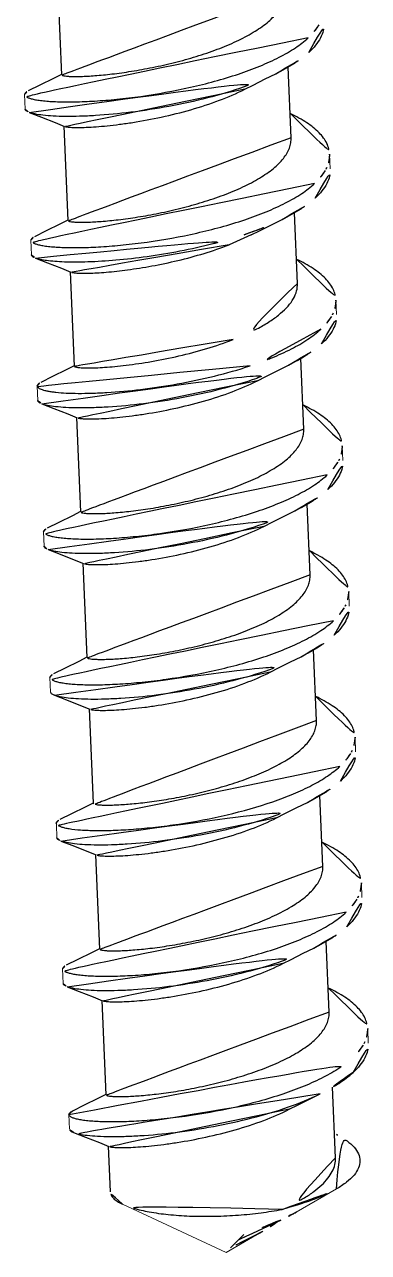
# Model space of a CAD drawing. Extents: x 16296675204 to 16296683393, y -37409618576 to -37409617244.
# Drawn here: x 16296675516.56 to 16296675521.11, y -37409617669.56 to -37409617653.29 of the extents above; entities that cross this region are included whole.
import ezdxf

# ---------------------------------------------------------------- set-up
doc = ezdxf.new("R2010")
doc.units = 0
doc.header["$LTSCALE"] = 10
doc.header["$MEASUREMENT"] = 0
doc.linetypes.add('ACAD_ISO02W100', pattern=[15, 12, -3])
doc.layers.get('0').update_dxf_attribs({"linetype": 'CONTINUOUS'})
doc.layers.add('虚线', color=8, linetype='ACAD_ISO02W100', lineweight=20)

msp = doc.modelspace()

# ---------------------------------------------------------------- linework, layer by layer
at = {"color": 7, "linetype": 'Continuous'}
for p, q in [((16296675516.991489, -37409617652.70343), (16296675517.04582, -37409617653.953911)), ((16296675520.08494, -37409617654.78904), (16296675520.04425, -37409617653.852463)), ((16296675516.963091, -37409617654.588951), (16296675517.08489, -37409617654.637947)), ((16296675517.07538, -37409617654.634117), (16296675517.129709, -37409617655.884613)), ((16296675520.168831, -37409617656.719727), (16296675520.12808, -37409617655.781937)), ((16296675519.55582, -37409617656.076881), (16296675519.264469, -37409617656.20668)), ((16296675517.04327, -37409617656.518173), (16296675517.168779, -37409617656.568642)), ((16296675517.15926, -37409617656.564819), (16296675517.213591, -37409617657.8153)), ((16296675520.25271, -37409617658.650429), (16296675520.212009, -37409617657.71376)), ((16296675517.127159, -37409617658.44886), (16296675517.252661, -37409617658.499336)), ((16296675517.243151, -37409617658.495506), (16296675517.29748, -37409617659.745987)), ((16296675520.33659, -37409617660.581123), (16296675520.29591, -37409617659.644653)), ((16296675517.21104, -37409617660.379547), (16296675517.33655, -37409617660.430031)), ((16296675517.32703, -37409617660.426201), (16296675517.381359, -37409617661.676689)), ((16296675520.420481, -37409617662.51181), (16296675520.379761, -37409617661.574532)), ((16296675516.900709, -37409617662.13279), (16296675516.90914, -37409617662.150551)), ((16296675516.90914, -37409617662.150551), (16296675516.95294, -37409617662.176247)), ((16296675517.29493, -37409617662.310249), (16296675517.420429, -37409617662.360733)), ((16296675517.410919, -37409617662.356903), (16296675517.46525, -37409617663.607384)), ((16296675520.50436, -37409617664.442497), (16296675520.463671, -37409617663.505836)), ((16296675517.471279, -37409617663.613983), (16296675517.46525, -37409617663.607384)), ((16296675516.984631, -37409617663.888184), (16296675516.9762, -37409617663.870407)), ((16296675517.378811, -37409617664.240936), (16296675517.504311, -37409617664.29142)), ((16296675517.494801, -37409617664.28759), (16296675517.549129, -37409617665.538071)), ((16296675520.588249, -37409617666.373199), (16296675520.54756, -37409617665.436737)), ((16296675517.4627, -37409617666.171631), (16296675517.5882, -37409617666.222107)), ((16296675517.57869, -37409617666.218277), (16296675517.63302, -37409617667.468773)), ((16296675520.672131, -37409617668.303886), (16296675520.631451, -37409617667.367661)), ((16296675517.546579, -37409617668.102333), (16296675517.672079, -37409617668.152802)), ((16296675517.662571, -37409617668.148979), (16296675517.688801, -37409617668.752747)), ((16296675519.774679, -37409617669.208977), (16296675519.947491, -37409617669.128593)), ((16296675519.28302, -37409617669.49868), (16296675519.45751, -37409617669.320587)), ((16296675519.46456, -37409617669.355591), (16296675519.38312, -37409617669.395233)), ((16296675519.46456, -37409617669.355591), (16296675519.49045, -37409617669.343086)), ((16296675519.49045, -37409617669.343086), (16296675519.579491, -37409617669.300613)), ((16296675519.579491, -37409617669.300613), (16296675519.774679, -37409617669.208977)), ((16296675519.71241, -37409617669.276672), (16296675519.70517, -37409617669.28083))]:
    msp.add_line(p, q, dxfattribs=at)
for points in [[(16296675517.04398, -37409617653.950279), (16296675516.93774, -37409617654.004158), (16296675516.76022, -37409617654.092773), (16296675516.60504, -37409617654.169144)], [(16296675519.471939, -37409617654.146187), (16296675519.58123, -37409617654.09079), (16296675519.742729, -37409617654.010231), (16296675519.88131, -37409617653.942047)], [(16296675516.617371, -37409617654.453468), (16296675516.78076, -37409617654.516937), (16296675516.963091, -37409617654.588951)], [(16296675517.127871, -37409617655.880966), (16296675517.02162, -37409617655.934853), (16296675516.844101, -37409617656.02346), (16296675516.688931, -37409617656.099831)], [(16296675519.55582, -37409617656.076881), (16296675519.665119, -37409617656.021477), (16296675519.826611, -37409617655.940933), (16296675519.9652, -37409617655.872742)], [(16296675516.701281, -37409617656.384171), (16296675516.85881, -37409617656.445351), (16296675517.04327, -37409617656.518173)], [(16296675517.21175, -37409617657.811668), (16296675517.105511, -37409617657.865547), (16296675516.92799, -37409617657.954147), (16296675516.77281, -37409617658.030533)], [(16296675519.639709, -37409617658.007584), (16296675519.749001, -37409617657.952171), (16296675519.9105, -37409617657.87162), (16296675520.04908, -37409617657.803429)], [(16296675516.78517, -37409617658.314873), (16296675516.94269, -37409617658.376053), (16296675517.127159, -37409617658.44886)], [(16296675517.295641, -37409617659.742363), (16296675517.18939, -37409617659.796242), (16296675517.011869, -37409617659.88485), (16296675516.856701, -37409617659.961212)], [(16296675519.723591, -37409617659.938271), (16296675519.83289, -37409617659.882874), (16296675519.994381, -37409617659.802307), (16296675520.132971, -37409617659.734123)], [(16296675516.869049, -37409617660.24556), (16296675517.026581, -37409617660.30674), (16296675517.21104, -37409617660.379547)], [(16296675517.37952, -37409617661.673058), (16296675517.273279, -37409617661.726936), (16296675517.09576, -37409617661.815536), (16296675516.94058, -37409617661.891907)], [(16296675519.80748, -37409617661.868973), (16296675519.916771, -37409617661.81356), (16296675520.07826, -37409617661.733009), (16296675520.21685, -37409617661.664818)], [(16296675516.95294, -37409617662.176247), (16296675517.11046, -37409617662.237427), (16296675517.29493, -37409617662.310249)], [(16296675517.463409, -37409617663.603752), (16296675517.357161, -37409617663.657623), (16296675517.17964, -37409617663.746231), (16296675517.024469, -37409617663.822601)], [(16296675519.891359, -37409617663.79966), (16296675520.00066, -37409617663.744263), (16296675520.162149, -37409617663.663696), (16296675520.300739, -37409617663.595512)], [(16296675517.036819, -37409617664.106941), (16296675517.194349, -37409617664.168121), (16296675517.378811, -37409617664.240936)], [(16296675517.547291, -37409617665.534439), (16296675517.44105, -37409617665.588318), (16296675517.263531, -37409617665.676933), (16296675517.108351, -37409617665.753304)], [(16296675519.975241, -37409617665.730347), (16296675520.084539, -37409617665.67495), (16296675520.246031, -37409617665.594391), (16296675520.384621, -37409617665.526207)], [(16296675517.120701, -37409617666.037643), (16296675517.278231, -37409617666.098824), (16296675517.4627, -37409617666.171631)], [(16296675517.63118, -37409617667.465134), (16296675517.524929, -37409617667.519012), (16296675517.34741, -37409617667.60762), (16296675517.19224, -37409617667.68399)], [(16296675520.05913, -37409617667.661041), (16296675520.168421, -37409617667.605637), (16296675520.32992, -37409617667.525093), (16296675520.4685, -37409617667.456902)], [(16296675517.20459, -37409617667.96833), (16296675517.36212, -37409617668.02951), (16296675517.546579, -37409617668.102333)]]:
    msp.add_lwpolyline(points, dxfattribs=at)
msp.add_arc((16296675519.75186, -37409617669.910858), 2.130513, 63.614215, 64.7460272, dxfattribs=at)
for points, knots in [([(16296675520.001051, -37409617652.858353), (16296675520.00205, -37409617652.881142), (16296675519.99901, -37409617652.927963), (16296675519.972309, -37409617653.024063), (16296675519.897791, -37409617653.14447), (16296675519.760639, -37409617653.27623), (16296675519.57806, -37409617653.401001), (16296675519.356239, -37409617653.516907), (16296675519.103109, -37409617653.622169), (16296675518.82814, -37409617653.715027), (16296675518.541759, -37409617653.794197), (16296675518.25494, -37409617653.858887), (16296675517.97872, -37409617653.90889), (16296675517.723749, -37409617653.944572), (16296675517.499901, -37409617653.966843), (16296675517.336809, -37409617653.976173), (16296675517.22834, -37409617653.97773), (16296675517.16548, -37409617653.976624), (16296675517.115681, -37409617653.973488), (16296675517.082979, -37409617653.969543), (16296675517.063391, -37409617653.965027), (16296675517.05349, -37409617653.961723), (16296675517.04599, -37409617653.95742), (16296675517.04583, -37409617653.953911)], [0, 0, 0, 0, 0.020473379, 0.041728798, 0.088965914, 0.145235111, 0.211407373, 0.286735407, 0.369456346, 0.45715445, 0.547003048, 0.635953711, 0.72089852, 0.798816075, 0.866904958, 0.922705167, 0.945348959, 0.964216136, 0.979137713, 0.990017197, 0.993933035, 0.996848199, 1, 1, 1, 1]), ([(16296675520.31908, -37409617653.658081), (16296675520.3512, -37409617653.62841), (16296675520.40848, -37409617653.568619), (16296675520.474609, -37409617653.470963), (16296675520.513821, -37409617653.371384), (16296675520.52088, -37409617653.303413), (16296675520.51944, -37409617653.27092)], [0, 0, 0, 0, 0.292041526, 0.550741374, 0.78281625, 1, 1, 1, 1]), ([(16296675520.452339, -37409617653.294456), (16296675520.443741, -37409617653.309219), (16296675520.403379, -37409617653.371407), (16296675520.352551, -37409617653.426353), (16296675520.31069, -37409617653.465012)], [0, 0, 0, 0, 0.230554103, 1, 1, 1, 1]), ([(16296675520.31069, -37409617653.465012), (16296675520.258051, -37409617653.513641), (16296675520.13414, -37409617653.60733), (16296675519.91888, -37409617653.730637), (16296675519.665751, -37409617653.845528), (16296675519.276899, -37409617653.988701), (16296675518.75054, -37409617654.130638), (16296675518.21032, -37409617654.228218), (16296675517.78591, -37409617654.279778), (16296675517.494181, -37409617654.303909), (16296675517.23159, -37409617654.314987), (16296675517.034389, -37409617654.314362), (16296675516.89678, -37409617654.307701), (16296675516.81032, -37409617654.300529), (16296675516.735821, -37409617654.291107), (16296675516.674179, -37409617654.279999), (16296675516.62454, -37409617654.26667), (16296675516.58503, -37409617654.251633), (16296675516.55747, -37409617654.231689), (16296675516.556789, -37409617654.216988)], [0, 0, 0, 0, 0.054597863, 0.117772364, 0.188714815, 0.266126351, 0.433268236, 0.603274144, 0.683953964, 0.758925557, 0.826238258, 0.884142891, 0.909099898, 0.931175109, 0.95025002, 0.966227437, 0.979060216, 0.988785799, 1, 1, 1, 1]), ([(16296675519.88131, -37409617653.942047), (16296675519.965811, -37409617653.900688), (16296675520.119049, -37409617653.816803), (16296675520.260099, -37409617653.71257), (16296675520.31908, -37409617653.658081)], [0, 0, 0, 0, 0.539521217, 1, 1, 1, 1]), ([(16296675516.61738, -37409617654.453468), (16296675516.64159, -37409617654.462807), (16296675516.701929, -37409617654.477821), (16296675516.808121, -37409617654.493271), (16296675516.94359, -37409617654.503723), (16296675517.10598, -37409617654.508263), (16296675517.29269, -37409617654.506027), (16296675517.581091, -37409617654.492607), (16296675517.97649, -37409617654.454941), (16296675518.47266, -37409617654.378403), (16296675518.974369, -37409617654.268646), (16296675519.448219, -37409617654.128036), (16296675519.74526, -37409617654.008636), (16296675519.88131, -37409617653.942047)], [0, 0, 0, 0, 0.023274835, 0.055459237, 0.096230148, 0.145031457, 0.201128559, 0.263646902, 0.403927526, 0.557104088, 0.713663413, 0.864151134, 1, 1, 1, 1]), ([(16296675516.556789, -37409617654.216988), (16296675516.55661, -37409617654.212967), (16296675516.558981, -37409617654.203819), (16296675516.568991, -37409617654.191689), (16296675516.58474, -37409617654.179779), (16296675516.59767, -37409617654.172737), (16296675516.60504, -37409617654.169144)], [0, 0, 0, 0, 0.169903477, 0.38015767, 0.653504715, 1, 1, 1, 1]), ([(16296675519.47193, -37409617654.146187), (16296675519.36297, -37409617654.201859), (16296675519.12816, -37409617654.302223), (16296675518.75754, -37409617654.422379), (16296675518.3736, -37409617654.51767), (16296675518.0567, -37409617654.576874), (16296675517.81683, -37409617654.611458), (16296675517.65477, -37409617654.630386), (16296675517.508551, -37409617654.643402), (16296675517.38076, -37409617654.65097), (16296675517.273621, -37409617654.653763), (16296675517.18907, -37409617654.652351), (16296675517.133369, -37409617654.648361), (16296675517.10136, -37409617654.64299), (16296675517.089581, -37409617654.639847), (16296675517.0849, -37409617654.637947)], [0, 0, 0, 0, 0.149149321, 0.310484672, 0.474509807, 0.630988682, 0.703233264, 0.769884543, 0.829849333, 0.882139273, 0.925907836, 0.960437192, 0.985216736, 0.99385246, 1, 1, 1, 1]), ([(16296675516.56518, -37409617654.410027), (16296675516.565359, -37409617654.414047), (16296675516.568541, -37409617654.422943), (16296675516.57955, -37409617654.434151), (16296675516.596251, -37409617654.444641), (16296675516.60973, -37409617654.450523), (16296675516.61738, -37409617654.453468)], [0, 0, 0, 0, 0.170000844, 0.380271754, 0.653548251, 1, 1, 1, 1]), ([(16296675520.078991, -37409617654.471657), (16296675520.153299, -37409617654.506989), (16296675520.28681, -37409617654.579514), (16296675520.43104, -37409617654.692398), (16296675520.513929, -37409617654.789032), (16296675520.55793, -37409617654.860352), (16296675520.58602, -37409617654.933617), (16296675520.593849, -37409617654.983871), (16296675520.59494, -37409617655.008537)], [0, 0, 0, 0, 0.316990066, 0.583646465, 0.699612004, 0.805856751, 0.904870208, 1, 1, 1, 1]), ([(16296675520.08493, -37409617654.78904), (16296675520.08592, -37409617654.811836), (16296675520.082911, -37409617654.85865), (16296675520.056179, -37409617654.95475), (16296675519.981689, -37409617655.075157), (16296675519.84453, -37409617655.206917), (16296675519.661949, -37409617655.331703), (16296675519.440121, -37409617655.447594), (16296675519.186991, -37409617655.552856), (16296675518.91202, -37409617655.645729), (16296675518.625641, -37409617655.724899), (16296675518.33882, -37409617655.789589), (16296675518.062599, -37409617655.839577), (16296675517.807631, -37409617655.875267), (16296675517.58379, -37409617655.897537), (16296675517.420691, -37409617655.906853), (16296675517.312229, -37409617655.908432), (16296675517.249359, -37409617655.907303), (16296675517.19956, -37409617655.904182), (16296675517.16687, -37409617655.90023), (16296675517.14728, -37409617655.895714), (16296675517.137381, -37409617655.89241), (16296675517.12986, -37409617655.888107), (16296675517.129709, -37409617655.884613)], [0, 0, 0, 0, 0.020473109, 0.041728852, 0.088964898, 0.145233819, 0.211407294, 0.286736722, 0.36945788, 0.457155013, 0.547002835, 0.63595387, 0.720899785, 0.798817581, 0.86690496, 0.922702885, 0.945351231, 0.964212898, 0.979139644, 0.990015343, 0.993929586, 0.996847636, 1, 1, 1, 1]), ([(16296675520.59494, -37409617655.008537), (16296675520.596239, -37409617655.03791), (16296675520.590811, -37409617655.098923), (16296675520.570601, -37409617655.156517), (16296675520.55747, -37409617655.184677)], [0, 0, 0, 0, 0.486192478, 1, 1, 1, 1]), ([(16296675520.55747, -37409617655.184677), (16296675520.55595, -37409617655.18792), (16296675520.54965, -37409617655.201027), (16296675520.542761, -37409617655.213867), (16296675520.53726, -37409617655.223373)], [0, 0, 0, 0, 0.245966155, 1, 1, 1, 1]), ([(16296675520.40296, -37409617655.588783), (16296675520.43507, -37409617655.55912), (16296675520.492331, -37409617655.499352), (16296675520.558439, -37409617655.401756), (16296675520.59767, -37409617655.302223), (16296675520.60475, -37409617655.234291), (16296675520.603331, -37409617655.20182)], [0, 0, 0, 0, 0.292048077, 0.550747257, 0.782820688, 1, 1, 1, 1]), ([(16296675520.53726, -37409617655.223373), (16296675520.52865, -37409617655.238274), (16296675520.48811, -37409617655.301193), (16296675520.436831, -37409617655.356667), (16296675520.394581, -37409617655.395714)], [0, 0, 0, 0, 0.230375107, 1, 1, 1, 1]), ([(16296675520.394581, -37409617655.395714), (16296675520.34193, -37409617655.444344), (16296675520.21801, -37409617655.53804), (16296675520.00272, -37409617655.661362), (16296675519.74955, -37409617655.776253), (16296675519.360661, -37409617655.919434), (16296675518.834261, -37409617656.061371), (16296675518.29401, -37409617656.158943), (16296675517.8696, -37409617656.210487), (16296675517.577869, -37409617656.234619), (16296675517.3153, -37409617656.245682), (16296675517.11813, -37409617656.245064), (16296675516.980551, -37409617656.238388), (16296675516.89411, -37409617656.231216), (16296675516.819611, -37409617656.221786), (16296675516.757999, -37409617656.210678), (16296675516.70837, -37409617656.197342), (16296675516.66888, -37409617656.182312), (16296675516.641331, -37409617656.162354), (16296675516.64068, -37409617656.147652)], [0, 0, 0, 0, 0.054600543, 0.117783657, 0.188737132, 0.266159541, 0.433309613, 0.60331789, 0.684002339, 0.758972711, 0.826278771, 0.884173677, 0.909125167, 0.931195935, 0.950266523, 0.966240412, 0.979069487, 0.988791659, 1, 1, 1, 1]), ([(16296675519.9652, -37409617655.872742), (16296675520.049681, -37409617655.83139), (16296675520.202921, -37409617655.747513), (16296675520.343981, -37409617655.643272), (16296675520.40296, -37409617655.588783)], [0, 0, 0, 0, 0.53945091, 1, 1, 1, 1]), ([(16296675519.465151, -37409617656.073601), (16296675519.51009, -37409617656.058632), (16296675519.679779, -37409617655.999542), (16296675519.84635, -37409617655.930908), (16296675519.9652, -37409617655.872742)], [0, 0, 0, 0, 0.263643768, 1, 1, 1, 1]), ([(16296675516.64068, -37409617656.147652), (16296675516.640499, -37409617656.143639), (16296675516.64287, -37409617656.134491), (16296675516.652889, -37409617656.122368), (16296675516.668631, -37409617656.110474), (16296675516.681561, -37409617656.103432), (16296675516.688919, -37409617656.099831)], [0, 0, 0, 0, 0.169915353, 0.380200073, 0.6535533, 1, 1, 1, 1]), ([(16296675516.70129, -37409617656.384171), (16296675516.721371, -37409617656.391922), (16296675516.77018, -37409617656.404984), (16296675516.85519, -37409617656.419197), (16296675516.96196, -37409617656.42997), (16296675517.143709, -37409617656.439499), (16296675517.41398, -37409617656.437538), (16296675517.77957, -37409617656.414398), (16296675518.18693, -37409617656.367668), (16296675518.616159, -37409617656.296356), (16296675519.046301, -37409617656.200684), (16296675519.328291, -37409617656.119179), (16296675519.465151, -37409617656.073601)], [0, 0, 0, 0, 0.023014529, 0.053783274, 0.092115092, 0.13766088, 0.248319327, 0.380822512, 0.529134388, 0.68649583, 0.845784146, 1, 1, 1, 1]), ([(16296675516.649071, -37409617656.340752), (16296675516.64925, -37409617656.344772), (16296675516.65243, -37409617656.353661), (16296675516.66345, -37409617656.364861), (16296675516.680161, -37409617656.375343), (16296675516.69364, -37409617656.381218), (16296675516.70129, -37409617656.384171)], [0, 0, 0, 0, 0.169972294, 0.380251106, 0.653586153, 1, 1, 1, 1]), ([(16296675519.264469, -37409617656.20668), (16296675519.155649, -37409617656.249222), (16296675518.93112, -37409617656.325813), (16296675518.58861, -37409617656.417847), (16296675518.24926, -37409617656.489143), (16296675517.931841, -37409617656.539642), (16296675517.688919, -37409617656.566704), (16296675517.518749, -37409617656.578819), (16296675517.41363, -37409617656.583344), (16296675517.3256, -37409617656.584267), (16296675517.255939, -37409617656.582077), (16296675517.209789, -37409617656.578033), (16296675517.182911, -37409617656.57312), (16296675517.17285, -37409617656.570297), (16296675517.168779, -37409617656.568642)], [0, 0, 0, 0, 0.163619595, 0.331822259, 0.496383853, 0.648977094, 0.781754885, 0.838514165, 0.887839372, 0.92908934, 0.961746733, 0.985430199, 0.993851252, 1, 1, 1, 1]), ([(16296675520.16184, -37409617656.401863), (16296675520.23632, -37409617656.437218), (16296675520.370119, -37409617656.509811), (16296675520.514681, -37409617656.622849), (16296675520.59775, -37409617656.719612), (16296675520.641821, -37409617656.791039), (16296675520.669941, -37409617656.86441), (16296675520.677759, -37409617656.914726), (16296675520.678829, -37409617656.939438)], [0, 0, 0, 0, 0.317069623, 0.583760876, 0.699715129, 0.805931528, 0.904908301, 1, 1, 1, 1]), ([(16296675520.168831, -37409617656.719727), (16296675520.17028, -37409617656.753159), (16296675520.16201, -37409617656.823479), (16296675520.117861, -37409617656.925636), (16296675520.044451, -37409617657.025139), (16296675519.943859, -37409617657.121567), (16296675519.818159, -37409617657.214523), (16296675519.612049, -37409617657.337517), (16296675519.44001, -37409617657.414307), (16296675519.319, -37409617657.461632)], [0, 0, 0, 0, 0.084468713, 0.175528037, 0.278039555, 0.394648873, 0.526115147, 0.671938529, 1, 1, 1, 1]), ([(16296675520.678829, -37409617656.939438), (16296675520.680099, -37409617656.968613), (16296675520.674749, -37409617657.02916), (16296675520.6548, -37409617657.08638), (16296675520.641821, -37409617657.114357)], [0, 0, 0, 0, 0.486351794, 1, 1, 1, 1]), ([(16296675520.486851, -37409617657.51947), (16296675520.51897, -37409617657.489792), (16296675520.57626, -37409617657.429993), (16296675520.642389, -37409617657.332329), (16296675520.681601, -37409617657.232727), (16296675520.68865, -37409617657.164757), (16296675520.68721, -37409617657.132263)], [0, 0, 0, 0, 0.292051707, 0.550748806, 0.782818398, 1, 1, 1, 1]), ([(16296675520.61952, -37409617657.156868), (16296675520.610929, -37409617657.171532), (16296675520.570669, -37409617657.23333), (16296675520.52009, -37409617657.287941), (16296675520.47846, -37409617657.326401)], [0, 0, 0, 0, 0.230654947, 1, 1, 1, 1]), ([(16296675520.641821, -37409617657.114357), (16296675520.640169, -37409617657.11792), (16296675520.633261, -37409617657.132347), (16296675520.62562, -37409617657.146446), (16296675520.61952, -37409617657.156868)], [0, 0, 0, 0, 0.245565464, 1, 1, 1, 1]), ([(16296675520.47846, -37409617657.326401), (16296675520.425171, -37409617657.375633), (16296675520.29953, -37409617657.470421), (16296675520.081079, -37409617657.594948), (16296675519.8241, -37409617657.710823), (16296675519.63842, -37409617657.778664), (16296675519.54064, -37409617657.811234)], [0, 0, 0, 0, 0.204888905, 0.442210902, 0.708951981, 1, 1, 1, 1]), ([(16296675519.319, -37409617657.461632), (16296675519.203581, -37409617657.506752), (16296675518.965389, -37409617657.587334), (16296675518.602871, -37409617657.682617), (16296675518.24645, -37409617657.754677), (16296675517.962931, -37409617657.797012), (16296675517.75589, -37409617657.819656), (16296675517.62133, -37409617657.830803), (16296675517.503571, -37409617657.837181), (16296675517.404499, -37409617657.839348), (16296675517.3255, -37409617657.837883), (16296675517.268141, -37409617657.833649), (16296675517.233589, -37409617657.827667), (16296675517.21773, -37409617657.821609), (16296675517.21369, -37409617657.8172), (16296675517.2136, -37409617657.8153)], [0, 0, 0, 0, 0.172480272, 0.34952702, 0.521413894, 0.678347525, 0.748337476, 0.811271997, 0.866244616, 0.912441095, 0.949215814, 0.976059777, 0.99272841, 0.997353392, 1, 1, 1, 1]), ([(16296675520.04908, -37409617657.803429), (16296675520.133579, -37409617657.762077), (16296675520.28681, -37409617657.678192), (16296675520.42787, -37409617657.573959), (16296675520.486851, -37409617657.51947)], [0, 0, 0, 0, 0.539499968, 1, 1, 1, 1]), ([(16296675519.54064, -37409617657.811234), (16296675519.38599, -37409617657.862717), (16296675519.067169, -37409617657.953133), (16296675518.583, -37409617658.055237), (16296675518.106831, -37409617658.126457), (16296675517.7281, -37409617658.161613), (16296675517.451481, -37409617658.174271), (16296675517.271481, -37409617658.176529), (16296675517.11385, -37409617658.172478), (16296675516.9977, -37409617658.164124), (16296675516.917931, -37409617658.154358), (16296675516.86832, -37409617658.146301), (16296675516.825859, -37409617658.137253), (16296675516.790701, -37409617658.127296), (16296675516.762871, -37409617658.116608), (16296675516.74239, -37409617658.105186), (16296675516.728821, -37409617658.092957), (16296675516.72477, -37409617658.08287), (16296675516.72456, -37409617658.078377)], [0, 0, 0, 0, 0.169969886, 0.345127085, 0.515660394, 0.671738197, 0.74149642, 0.804356511, 0.859406159, 0.905882318, 0.925710051, 0.943188311, 0.958273757, 0.970953616, 0.981258983, 0.989287038, 0.995306043, 1, 1, 1, 1]), ([(16296675516.78517, -37409617658.314873), (16296675516.809389, -37409617658.324203), (16296675516.86973, -37409617658.339218), (16296675516.975929, -37409617658.354668), (16296675517.11141, -37409617658.365097), (16296675517.273821, -37409617658.369637), (16296675517.460541, -37409617658.367409), (16296675517.748949, -37409617658.353981), (16296675518.144341, -37409617658.316307), (16296675518.640511, -37409617658.239769), (16296675519.1422, -37409617658.13002), (16296675519.61602, -37409617657.98941), (16296675519.91305, -37409617657.870018), (16296675520.04908, -37409617657.803429)], [0, 0, 0, 0, 0.023277942, 0.0554649, 0.096239823, 0.145048108, 0.201149802, 0.263671785, 0.403950559, 0.557120703, 0.713681163, 0.864163486, 1, 1, 1, 1]), ([(16296675516.72456, -37409617658.078377), (16296675516.72438, -37409617658.074364), (16296675516.726749, -37409617658.065208), (16296675516.736759, -37409617658.05307), (16296675516.75251, -37409617658.041168), (16296675516.76544, -37409617658.034126), (16296675516.77281, -37409617658.030518)], [0, 0, 0, 0, 0.169906992, 0.380145026, 0.653498445, 1, 1, 1, 1]), ([(16296675519.6397, -37409617658.007584), (16296675519.530741, -37409617658.063248), (16296675519.295919, -37409617658.163597), (16296675518.925301, -37409617658.283768), (16296675518.541361, -37409617658.379059), (16296675518.224449, -37409617658.438248), (16296675517.984591, -37409617658.472847), (16296675517.822519, -37409617658.491783), (16296675517.67631, -37409617658.504791), (16296675517.548519, -37409617658.512352), (16296675517.44138, -37409617658.515137), (16296675517.356831, -37409617658.513741), (16296675517.30113, -37409617658.50975), (16296675517.269119, -37409617658.504372), (16296675517.257339, -37409617658.501228), (16296675517.252661, -37409617658.499336)], [0, 0, 0, 0, 0.149150169, 0.310486837, 0.474513135, 0.630992301, 0.703238111, 0.769888065, 0.829853885, 0.882142426, 0.925910121, 0.960439367, 0.985215964, 0.993851966, 1, 1, 1, 1]), ([(16296675516.73295, -37409617658.271446), (16296675516.733141, -37409617658.275459), (16296675516.73632, -37409617658.284348), (16296675516.747339, -37409617658.295563), (16296675516.76405, -37409617658.306038), (16296675516.777519, -37409617658.311913), (16296675516.78517, -37409617658.314873)], [0, 0, 0, 0, 0.170001417, 0.38031259, 0.653588561, 1, 1, 1, 1]), ([(16296675520.24678, -37409617658.333061), (16296675520.321091, -37409617658.368393), (16296675520.454599, -37409617658.44091), (16296675520.59881, -37409617658.553787), (16296675520.6817, -37409617658.650414), (16296675520.725691, -37409617658.721733), (16296675520.75378, -37409617658.794983), (16296675520.76162, -37409617658.845222), (16296675520.762711, -37409617658.869888)], [0, 0, 0, 0, 0.317000232, 0.583666773, 0.699629161, 0.805867642, 0.904875914, 1, 1, 1, 1]), ([(16296675520.252701, -37409617658.650429), (16296675520.253691, -37409617658.673218), (16296675520.25069, -37409617658.720039), (16296675520.22394, -37409617658.816139), (16296675520.14945, -37409617658.936546), (16296675520.012289, -37409617659.068314), (16296675519.82972, -37409617659.193077), (16296675519.607889, -37409617659.308983), (16296675519.354759, -37409617659.414253), (16296675519.07979, -37409617659.507111), (16296675518.793409, -37409617659.586281), (16296675518.50659, -37409617659.650978), (16296675518.23037, -37409617659.700974), (16296675517.975401, -37409617659.736649), (16296675517.751551, -37409617659.758926), (16296675517.588461, -37409617659.768242), (16296675517.47999, -37409617659.769814), (16296675517.41713, -37409617659.768692), (16296675517.367331, -37409617659.765572), (16296675517.334641, -37409617659.761612), (16296675517.31505, -37409617659.757103), (16296675517.30514, -37409617659.753799), (16296675517.29763, -37409617659.749496), (16296675517.297489, -37409617659.745987)], [0, 0, 0, 0, 0.020473002, 0.041729138, 0.088965208, 0.145233793, 0.211406747, 0.286736229, 0.369457741, 0.457155141, 0.54700295, 0.635953768, 0.720899608, 0.798817914, 0.866905807, 0.922703783, 0.945350945, 0.964213393, 0.979140238, 0.990015267, 0.993930377, 0.996848763, 1, 1, 1, 1]), ([(16296675520.762711, -37409617658.869888), (16296675520.764, -37409617658.899193), (16296675520.758631, -37409617658.960007), (16296675520.738529, -37409617659.017487), (16296675520.72546, -37409617659.045578)], [0, 0, 0, 0, 0.486262534, 1, 1, 1, 1]), ([(16296675520.57073, -37409617659.450157), (16296675520.60285, -37409617659.420486), (16296675520.66013, -37409617659.360703), (16296675520.72625, -37409617659.263062), (16296675520.765471, -37409617659.163483), (16296675520.77253, -37409617659.095512), (16296675520.771099, -37409617659.063026)], [0, 0, 0, 0, 0.292042019, 0.550739331, 0.782814934, 1, 1, 1, 1]), ([(16296675520.70435, -37409617659.085938), (16296675520.69574, -37409617659.100739), (16296675520.655319, -37409617659.163193), (16296675520.60434, -37409617659.2183), (16296675520.56234, -37409617659.257103)], [0, 0, 0, 0, 0.230493294, 1, 1, 1, 1]), ([(16296675520.72546, -37409617659.045578), (16296675520.72389, -37409617659.048973), (16296675520.717319, -37409617659.062653), (16296675520.7101, -37409617659.076027), (16296675520.70435, -37409617659.085938)], [0, 0, 0, 0, 0.245792502, 1, 1, 1, 1]), ([(16296675520.56234, -37409617659.257103), (16296675520.509701, -37409617659.305733), (16296675520.38579, -37409617659.399406), (16296675520.17053, -37409617659.522728), (16296675519.9174, -37409617659.637604), (16296675519.528549, -37409617659.780777), (16296675519.00218, -37409617659.922722), (16296675518.46196, -37409617660.020287), (16296675518.03756, -37409617660.071854), (16296675517.745831, -37409617660.095993), (16296675517.48324, -37409617660.107063), (16296675517.286039, -37409617660.106453), (16296675517.148439, -37409617660.099777), (16296675517.061979, -37409617660.092613), (16296675516.987471, -37409617660.083191), (16296675516.92584, -37409617660.072067), (16296675516.8762, -37409617660.058746), (16296675516.836691, -37409617660.043716), (16296675516.80912, -37409617660.023773), (16296675516.808439, -37409617660.009064)], [0, 0, 0, 0, 0.054597986, 0.117772217, 0.188715866, 0.266129497, 0.433272362, 0.603276075, 0.683956074, 0.75892818, 0.826240366, 0.884144047, 0.90910043, 0.931175064, 0.950249452, 0.966226519, 0.979059587, 0.988785469, 1, 1, 1, 1]), ([(16296675520.132971, -37409617659.734123), (16296675520.217461, -37409617659.692757), (16296675520.370701, -37409617659.608879), (16296675520.511749, -37409617659.504646), (16296675520.57073, -37409617659.450157)], [0, 0, 0, 0, 0.539524449, 1, 1, 1, 1]), ([(16296675516.869061, -37409617660.245552), (16296675516.89327, -37409617660.254898), (16296675516.953609, -37409617660.269913), (16296675517.059811, -37409617660.285347), (16296675517.19529, -37409617660.295799), (16296675517.357679, -37409617660.300331), (16296675517.54439, -37409617660.298103), (16296675517.83279, -37409617660.284683), (16296675518.22818, -37409617660.247017), (16296675518.72435, -37409617660.170471), (16296675519.226049, -37409617660.06073), (16296675519.699881, -37409617659.920113), (16296675519.99692, -37409617659.800713), (16296675520.132971, -37409617659.734123)], [0, 0, 0, 0, 0.023277451, 0.055464633, 0.09623774, 0.14503984, 0.201136904, 0.263654313, 0.403933677, 0.557110773, 0.713667872, 0.864152084, 1, 1, 1, 1]), ([(16296675516.808439, -37409617660.009064), (16296675516.80826, -37409617660.005051), (16296675516.810631, -37409617659.995903), (16296675516.820641, -37409617659.983757), (16296675516.836399, -37409617659.971863), (16296675516.849331, -37409617659.964821), (16296675516.856701, -37409617659.961212)], [0, 0, 0, 0, 0.16990336, 0.380157728, 0.653503805, 1, 1, 1, 1]), ([(16296675519.723591, -37409617659.938271), (16296675519.61462, -37409617659.993942), (16296675519.37981, -37409617660.094292), (16296675519.00918, -37409617660.214447), (16296675518.62525, -37409617660.309753), (16296675518.30834, -37409617660.368942), (16296675518.06847, -37409617660.403542), (16296675517.90641, -37409617660.42247), (16296675517.760189, -37409617660.435478), (16296675517.632401, -37409617660.443047), (16296675517.525261, -37409617660.445831), (16296675517.44072, -37409617660.444443), (16296675517.38501, -37409617660.440437), (16296675517.353001, -37409617660.435066), (16296675517.341221, -37409617660.431923), (16296675517.33655, -37409617660.430031)], [0, 0, 0, 0, 0.149151547, 0.310488778, 0.474514623, 0.630994236, 0.703239379, 0.769892041, 0.82985295, 0.88214777, 0.925908982, 0.960442813, 0.985217861, 0.993857596, 1, 1, 1, 1]), ([(16296675516.81683, -37409617660.202103), (16296675516.817011, -37409617660.206123), (16296675516.820181, -37409617660.215012), (16296675516.8312, -37409617660.226227), (16296675516.847919, -37409617660.236717), (16296675516.861401, -37409617660.242607), (16296675516.869061, -37409617660.245552)], [0, 0, 0, 0, 0.169972429, 0.380207642, 0.653495903, 1, 1, 1, 1]), ([(16296675520.330379, -37409617660.263618), (16296675520.40473, -37409617660.29895), (16296675520.538309, -37409617660.37149), (16296675520.682619, -37409617660.484413), (16296675520.765551, -37409617660.581062), (16296675520.80957, -37409617660.652397), (16296675520.837681, -37409617660.7257), (16296675520.84551, -37409617660.77597), (16296675520.84659, -37409617660.800652)], [0, 0, 0, 0, 0.31700398, 0.58366878, 0.699633119, 0.805873057, 0.904878898, 1, 1, 1, 1]), ([(16296675520.33659, -37409617660.581123), (16296675520.33758, -37409617660.603912), (16296675520.334551, -37409617660.650726), (16296675520.307859, -37409617660.746841), (16296675520.23333, -37409617660.867241), (16296675520.09618, -37409617660.999001), (16296675519.913601, -37409617661.123772), (16296675519.691771, -37409617661.239677), (16296675519.43865, -37409617661.34494), (16296675519.163679, -37409617661.437813), (16296675518.877291, -37409617661.516983), (16296675518.590481, -37409617661.581673), (16296675518.31426, -37409617661.63166), (16296675518.05929, -37409617661.667343), (16296675517.83544, -37409617661.689613), (16296675517.67234, -37409617661.698936), (16296675517.563881, -37409617661.700508), (16296675517.50102, -37409617661.699387), (16296675517.45122, -37409617661.696259), (16296675517.41852, -37409617661.692307), (16296675517.39893, -37409617661.687798), (16296675517.38903, -37409617661.684486), (16296675517.381531, -37409617661.680199), (16296675517.381371, -37409617661.676689)], [0, 0, 0, 0, 0.020473564, 0.04172826, 0.088965556, 0.145235416, 0.211408292, 0.286736393, 0.36945677, 0.457154207, 0.547002859, 0.635953903, 0.72089867, 0.798815541, 0.866903441, 0.922703135, 0.9453491, 0.964214973, 0.979136713, 0.990017623, 0.993931108, 0.99684619, 1, 1, 1, 1]), ([(16296675520.84659, -37409617660.800652), (16296675520.847891, -37409617660.829979), (16296675520.84248, -37409617660.890877), (16296675520.82233, -37409617660.94841), (16296675520.809231, -37409617660.976517)], [0, 0, 0, 0, 0.486228803, 1, 1, 1, 1]), ([(16296675520.654619, -37409617661.380859), (16296675520.686729, -37409617661.351196), (16296675520.74399, -37409617661.29142), (16296675520.810101, -37409617661.193817), (16296675520.849331, -37409617661.094276), (16296675520.8564, -37409617661.026337), (16296675520.85499, -37409617660.993858)], [0, 0, 0, 0, 0.292052229, 0.550751429, 0.782822512, 1, 1, 1, 1]), ([(16296675520.788389, -37409617661.016373), (16296675520.779779, -37409617661.031189), (16296675520.73933, -37409617661.093727), (16296675520.68828, -37409617661.148941), (16296675520.646231, -37409617661.18779)], [0, 0, 0, 0, 0.23046739, 1, 1, 1, 1]), ([(16296675520.809231, -37409617660.976517), (16296675520.807671, -37409617660.979874), (16296675520.80118, -37409617660.993378), (16296675520.79406, -37409617661.006577), (16296675520.788389, -37409617661.016373)], [0, 0, 0, 0, 0.245845959, 1, 1, 1, 1]), ([(16296675520.646231, -37409617661.18779), (16296675520.59358, -37409617661.23642), (16296675520.46965, -37409617661.330116), (16296675520.254339, -37409617661.453453), (16296675520.00116, -37409617661.568352), (16296675519.612261, -37409617661.711533), (16296675519.085831, -37409617661.853462), (16296675518.54557, -37409617661.951027), (16296675518.121149, -37409617662.002579), (16296675517.82942, -37409617662.026703), (16296675517.56686, -37409617662.037773), (16296675517.369699, -37409617662.037132), (16296675517.23213, -37409617662.030457), (16296675517.145691, -37409617662.023293), (16296675517.071211, -37409617662.013863), (16296675517.0096, -37409617662.002747), (16296675516.95999, -37409617661.98941), (16296675516.9205, -37409617661.97438), (16296675516.892981, -37409617661.954407), (16296675516.89233, -37409617661.93972)], [0, 0, 0, 0, 0.054603244, 0.117790983, 0.188748185, 0.266174072, 0.433328141, 0.603342662, 0.684027826, 0.758996965, 0.826299971, 0.88419148, 0.909141168, 0.931210114, 0.950278412, 0.96625021, 0.979076455, 0.988795864, 1, 1, 1, 1]), ([(16296675520.21685, -37409617661.664818), (16296675520.30134, -37409617661.623466), (16296675520.45458, -37409617661.539581), (16296675520.595631, -37409617661.435341), (16296675520.654619, -37409617661.380859)], [0, 0, 0, 0, 0.539494874, 1, 1, 1, 1]), ([(16296675516.95295, -37409617662.176247), (16296675516.977171, -37409617662.1856), (16296675517.03751, -37409617662.200607), (16296675517.143721, -37409617662.216057), (16296675517.2792, -37409617662.226486), (16296675517.44161, -37409617662.231033), (16296675517.628321, -37409617662.228798), (16296675517.916719, -37409617662.215363), (16296675518.312111, -37409617662.177696), (16296675518.808281, -37409617662.101158), (16296675519.30998, -37409617661.991409), (16296675519.7838, -37409617661.850792), (16296675520.080811, -37409617661.7314), (16296675520.21685, -37409617661.664818)], [0, 0, 0, 0, 0.023283223, 0.05546621, 0.09624573, 0.145052013, 0.201149906, 0.263670519, 0.403945888, 0.55712444, 0.713687283, 0.864163515, 1, 1, 1, 1]), ([(16296675519.80747, -37409617661.868973), (16296675519.698509, -37409617661.924637), (16296675519.463699, -37409617662.024986), (16296675519.093081, -37409617662.145149), (16296675518.70916, -37409617662.24044), (16296675518.39225, -37409617662.299629), (16296675518.15239, -37409617662.334229), (16296675517.99032, -37409617662.353157), (16296675517.844101, -37409617662.366173), (16296675517.716311, -37409617662.373741), (16296675517.609171, -37409617662.376534), (16296675517.52462, -37409617662.37513), (16296675517.46891, -37409617662.371132), (16296675517.43689, -37409617662.365761), (16296675517.42511, -37409617662.362617), (16296675517.420429, -37409617662.360733)], [0, 0, 0, 0, 0.149146896, 0.310480309, 0.47450344, 0.630980145, 0.703226469, 0.769875206, 0.829841981, 0.882131615, 0.92589884, 0.960430965, 0.98521186, 0.9938523, 1, 1, 1, 1]), ([(16296675516.89233, -37409617661.93972), (16296675516.892151, -37409617661.935699), (16296675516.894541, -37409617661.926559), (16296675516.904551, -37409617661.914436), (16296675516.92029, -37409617661.902542), (16296675516.93322, -37409617661.895523), (16296675516.94058, -37409617661.891907)], [0, 0, 0, 0, 0.16992357, 0.38022582, 0.65358107, 1, 1, 1, 1]), ([(16296675520.41346, -37409617662.193916), (16296675520.48794, -37409617662.229286), (16296675520.62175, -37409617662.301872), (16296675520.76631, -37409617662.414909), (16296675520.84938, -37409617662.511673), (16296675520.89345, -37409617662.583092), (16296675520.921591, -37409617662.656464), (16296675520.929411, -37409617662.706779), (16296675520.930479, -37409617662.731483)], [0, 0, 0, 0, 0.317074859, 0.583767401, 0.69972188, 0.805937477, 0.904912273, 1, 1, 1, 1]), ([(16296675520.420469, -37409617662.51181), (16296675520.421431, -37409617662.533974), (16296675520.418659, -37409617662.579407), (16296675520.39357, -37409617662.67263), (16296675520.323469, -37409617662.789673), (16296675520.193609, -37409617662.918297), (16296675520.054171, -37409617663.016586), (16296675519.923479, -37409617663.092613), (16296675519.77305, -37409617663.169899), (16296675519.566851, -37409617663.258583), (16296675519.302509, -37409617663.351242), (16296675519.02537, -37409617663.431137), (16296675518.74547, -37409617663.497459), (16296675518.47298, -37409617663.549873), (16296675518.217859, -37409617663.588562), (16296675517.98941, -37409617663.614258), (16296675517.8195, -37409617663.626541), (16296675517.70318, -37409617663.6306), (16296675517.63258, -37409617663.631119), (16296675517.574051, -37409617663.629547), (16296675517.52799, -37409617663.62635), (16296675517.49506, -37409617663.621613), (16296675517.477329, -37409617663.617203), (16296675517.471279, -37409617663.613983)], [0, 0, 0, 0, 0.019949674, 0.040622226, 0.086348835, 0.140533423, 0.204107457, 0.239292727, 0.276520643, 0.356191232, 0.440992957, 0.528376955, 0.61556515, 0.699693723, 0.777943317, 0.847660759, 0.90646861, 0.931142014, 0.952365898, 0.969972679, 0.983823942, 0.993829037, 1, 1, 1, 1]), ([(16296675520.930479, -37409617662.731483), (16296675520.931761, -37409617662.760658), (16296675520.926399, -37409617662.82122), (16296675520.90645, -37409617662.878464), (16296675520.89348, -37409617662.906433)], [0, 0, 0, 0, 0.486349005, 1, 1, 1, 1]), ([(16296675520.738501, -37409617663.311546), (16296675520.77062, -37409617663.281883), (16296675520.827909, -37409617663.222076), (16296675520.89403, -37409617663.124428), (16296675520.93325, -37409617663.024834), (16296675520.9403, -37409617662.956863), (16296675520.938869, -37409617662.924377)], [0, 0, 0, 0, 0.292045552, 0.550743366, 0.782816347, 1, 1, 1, 1]), ([(16296675520.871161, -37409617662.948967), (16296675520.86257, -37409617662.963631), (16296675520.822309, -37409617663.025421), (16296675520.77174, -37409617663.080017), (16296675520.73011, -37409617663.118477)], [0, 0, 0, 0, 0.230656596, 1, 1, 1, 1]), ([(16296675520.89348, -37409617662.906433), (16296675520.891821, -37409617662.910004), (16296675520.884899, -37409617662.924454), (16296675520.87727, -37409617662.938553), (16296675520.871161, -37409617662.948967)], [0, 0, 0, 0, 0.245563423, 1, 1, 1, 1]), ([(16296675520.73011, -37409617663.118477), (16296675520.679319, -37409617663.165398), (16296675520.560341, -37409617663.255981), (16296675520.35405, -37409617663.375763), (16296675520.111891, -37409617663.48774), (16296675519.73942, -37409617663.628166), (16296675519.23262, -37409617663.769333), (16296675518.709829, -37409617663.868629), (16296675518.295031, -37409617663.923462), (16296675518.00548, -37409617663.950897), (16296675517.74081, -37409617663.96582), (16296675517.507879, -37409617663.969208), (16296675517.312799, -37409617663.962288), (16296675517.176359, -37409617663.948677), (16296675517.090309, -37409617663.932617), (16296675517.04335, -37409617663.920036), (16296675517.008699, -37409617663.906326), (16296675516.990601, -37409617663.894608), (16296675516.984631, -37409617663.888184)], [0, 0, 0, 0, 0.052925578, 0.113929582, 0.182305603, 0.256900525, 0.41842685, 0.584226952, 0.663827556, 0.73862395, 0.806797547, 0.866691075, 0.916864198, 0.956159758, 0.97147833, 0.983842928, 0.993284766, 1, 1, 1, 1]), ([(16296675520.300739, -37409617663.595512), (16296675520.385229, -37409617663.554153), (16296675520.538469, -37409617663.470268), (16296675520.67952, -37409617663.366043), (16296675520.738501, -37409617663.311546)], [0, 0, 0, 0, 0.539503301, 1, 1, 1, 1]), ([(16296675517.036831, -37409617664.106941), (16296675517.061041, -37409617664.116287), (16296675517.12138, -37409617664.131287), (16296675517.227579, -37409617664.146744), (16296675517.36306, -37409617664.157188), (16296675517.525471, -37409617664.16172), (16296675517.712191, -37409617664.159492), (16296675518.000589, -37409617664.146057), (16296675518.395981, -37409617664.108398), (16296675518.892151, -37409617664.031853), (16296675519.393841, -37409617663.922096), (16296675519.867661, -37409617663.781487), (16296675520.1647, -37409617663.662086), (16296675520.300739, -37409617663.595512)], [0, 0, 0, 0, 0.023278161, 0.055464345, 0.096238152, 0.145044978, 0.201145712, 0.263667008, 0.403946744, 0.557117268, 0.713676107, 0.864160027, 1, 1, 1, 1]), ([(16296675516.976219, -37409617663.870407), (16296675516.976049, -37409617663.866386), (16296675516.97843, -37409617663.857246), (16296675516.98843, -37409617663.845123), (16296675517.004181, -37409617663.833237), (16296675517.017099, -37409617663.826202), (16296675517.02446, -37409617663.822601)], [0, 0, 0, 0, 0.170002224, 0.380284964, 0.653627633, 1, 1, 1, 1]), ([(16296675519.891359, -37409617663.79966), (16296675519.782391, -37409617663.855324), (16296675519.547581, -37409617663.955681), (16296675519.17695, -37409617664.075844), (16296675518.79302, -37409617664.171127), (16296675518.47611, -37409617664.230331), (16296675518.23624, -37409617664.264923), (16296675518.074181, -37409617664.283859), (16296675517.927959, -37409617664.296867), (16296675517.800171, -37409617664.304443), (16296675517.693029, -37409617664.30722), (16296675517.60849, -37409617664.305817), (16296675517.55278, -37409617664.301826), (16296675517.520769, -37409617664.296463), (16296675517.509001, -37409617664.293312), (16296675517.50432, -37409617664.291412)], [0, 0, 0, 0, 0.149151641, 0.310488822, 0.474514879, 0.630994891, 0.703239224, 0.769892709, 0.829853406, 0.88214752, 0.925910242, 0.960442242, 0.985219482, 0.993857283, 1, 1, 1, 1]), ([(16296675516.9846, -37409617664.063522), (16296675516.984791, -37409617664.067543), (16296675516.98798, -37409617664.076431), (16296675516.998989, -37409617664.087631), (16296675517.015699, -37409617664.098106), (16296675517.029181, -37409617664.103996), (16296675517.036831, -37409617664.106941)], [0, 0, 0, 0, 0.170000822, 0.380312058, 0.653587015, 1, 1, 1, 1]), ([(16296675520.498671, -37409617664.125252), (16296675520.57295, -37409617664.160568), (16296675520.7064, -37409617664.233093), (16296675520.85055, -37409617664.345947), (16296675520.933399, -37409617664.442558), (16296675520.977369, -37409617664.513847), (16296675521.005449, -37409617664.587097), (16296675521.013281, -37409617664.637337), (16296675521.01436, -37409617664.661987)], [0, 0, 0, 0, 0.316984328, 0.583642202, 0.699605425, 0.805848851, 0.904865104, 1, 1, 1, 1]), ([(16296675520.50436, -37409617664.442497), (16296675520.505341, -37409617664.465302), (16296675520.502319, -37409617664.512123), (16296675520.47562, -37409617664.608223), (16296675520.4011, -37409617664.72863), (16296675520.26395, -37409617664.86039), (16296675520.081369, -37409617664.985161), (16296675519.859541, -37409617665.101059), (16296675519.606421, -37409617665.206329), (16296675519.33145, -37409617665.299187), (16296675519.045059, -37409617665.378357), (16296675518.75824, -37409617665.443047), (16296675518.482019, -37409617665.49305), (16296675518.22706, -37409617665.528732), (16296675518.00321, -37409617665.551003), (16296675517.840111, -37409617665.560333), (16296675517.731649, -37409617665.561897), (16296675517.668791, -37409617665.560768), (16296675517.61899, -37409617665.557648), (16296675517.5863, -37409617665.553703), (16296675517.5667, -37409617665.549179), (16296675517.556801, -37409617665.545883), (16296675517.54928, -37409617665.541588), (16296675517.549129, -37409617665.538071)], [0, 0, 0, 0, 0.020473475, 0.041728158, 0.088964996, 0.145234985, 0.211408388, 0.286736944, 0.369457343, 0.457154365, 0.547002637, 0.635953943, 0.720899135, 0.798815965, 0.866903198, 0.922701915, 0.945350058, 0.964213156, 0.979137274, 0.990016397, 0.993929271, 0.996845638, 1, 1, 1, 1]), ([(16296675521.01436, -37409617664.661987), (16296675521.015659, -37409617664.691322), (16296675521.01026, -37409617664.752213), (16296675520.99012, -37409617664.809738), (16296675520.97703, -37409617664.837852)], [0, 0, 0, 0, 0.486236323, 1, 1, 1, 1]), ([(16296675520.82239, -37409617665.242241), (16296675520.8545, -37409617665.212578), (16296675520.91177, -37409617665.152786), (16296675520.97789, -37409617665.055168), (16296675521.017111, -37409617664.955597), (16296675521.024179, -37409617664.887642), (16296675521.022751, -37409617664.855164)], [0, 0, 0, 0, 0.292043294, 0.550738335, 0.782814433, 1, 1, 1, 1]), ([(16296675520.956249, -37409617664.877579), (16296675520.947651, -37409617664.892433), (16296675520.907181, -37409617664.95504), (16296675520.856091, -37409617665.010292), (16296675520.813999, -37409617665.049171)], [0, 0, 0, 0, 0.230450077, 1, 1, 1, 1]), ([(16296675520.97703, -37409617664.837852), (16296675520.975479, -37409617664.841179), (16296675520.969009, -37409617664.85466), (16296675520.96191, -37409617664.867828), (16296675520.956249, -37409617664.877579)], [0, 0, 0, 0, 0.245857641, 1, 1, 1, 1]), ([(16296675520.813999, -37409617665.049171), (16296675520.76136, -37409617665.097801), (16296675520.637449, -37409617665.19149), (16296675520.42218, -37409617665.314796), (16296675520.169041, -37409617665.429688), (16296675519.78019, -37409617665.572868), (16296675519.253811, -37409617665.714813), (16296675518.7136, -37409617665.812378), (16296675518.2892, -37409617665.863937), (16296675517.997471, -37409617665.888069), (16296675517.73488, -37409617665.899147), (16296675517.53768, -37409617665.898521), (16296675517.400089, -37409617665.891861), (16296675517.313629, -37409617665.884689), (16296675517.23912, -37409617665.875267), (16296675517.1775, -37409617665.864159), (16296675517.127859, -37409617665.85083), (16296675517.088341, -37409617665.835793), (16296675517.06078, -37409617665.815849), (16296675517.060101, -37409617665.801147)], [0, 0, 0, 0, 0.054597982, 0.117772989, 0.188718325, 0.26613377, 0.433277369, 0.603279155, 0.68396037, 0.758932412, 0.826243632, 0.884145924, 0.909101493, 0.931175503, 0.95024938, 0.966226134, 0.979059343, 0.988785389, 1, 1, 1, 1]), ([(16296675520.384621, -37409617665.526207), (16296675520.46912, -37409617665.484848), (16296675520.622351, -37409617665.400963), (16296675520.763411, -37409617665.29673), (16296675520.82239, -37409617665.242241)], [0, 0, 0, 0, 0.539524369, 1, 1, 1, 1]), ([(16296675517.12071, -37409617666.037643), (16296675517.14492, -37409617666.046982), (16296675517.205271, -37409617666.061989), (16296675517.31147, -37409617666.077438), (16296675517.446939, -37409617666.087883), (16296675517.609341, -37409617666.092407), (16296675517.79604, -37409617666.090187), (16296675518.084431, -37409617666.076759), (16296675518.47983, -37409617666.039093), (16296675518.976, -37409617665.962547), (16296675519.477699, -37409617665.852814), (16296675519.95153, -37409617665.712189), (16296675520.248569, -37409617665.592796), (16296675520.384621, -37409617665.526207)], [0, 0, 0, 0, 0.023277126, 0.055464244, 0.096237863, 0.145040377, 0.201136599, 0.263652555, 0.403931043, 0.55711011, 0.71366948, 0.864152802, 1, 1, 1, 1]), ([(16296675517.060101, -37409617665.801147), (16296675517.05991, -37409617665.797127), (16296675517.062281, -37409617665.787979), (16296675517.0723, -37409617665.775848), (16296675517.088051, -37409617665.763939), (16296675517.100981, -37409617665.756897), (16296675517.108351, -37409617665.753304)], [0, 0, 0, 0, 0.169903529, 0.380158629, 0.653504146, 1, 1, 1, 1]), ([(16296675519.975241, -37409617665.730347), (16296675519.86628, -37409617665.786034), (16296675519.63146, -37409617665.886383), (16296675519.260839, -37409617666.006538), (16296675518.8769, -37409617666.10183), (16296675518.55999, -37409617666.161018), (16296675518.320129, -37409617666.195618), (16296675518.15806, -37409617666.214546), (16296675518.011841, -37409617666.227562), (16296675517.88405, -37409617666.23513), (16296675517.77692, -37409617666.237923), (16296675517.692369, -37409617666.236519), (16296675517.636669, -37409617666.232521), (16296675517.60466, -37409617666.22715), (16296675517.592871, -37409617666.224007), (16296675517.5882, -37409617666.222107)], [0, 0, 0, 0, 0.149149687, 0.310486399, 0.47451221, 0.630990713, 0.703238262, 0.769886689, 0.829852598, 0.882142093, 0.925906892, 0.960439979, 0.985212718, 0.993851629, 1, 1, 1, 1]), ([(16296675517.068489, -37409617665.994164), (16296675517.068661, -37409617665.998177), (16296675517.071831, -37409617666.007088), (16296675517.08284, -37409617666.018303), (16296675517.099569, -37409617666.028801), (16296675517.11306, -37409617666.034683), (16296675517.12071, -37409617666.037643)], [0, 0, 0, 0, 0.169964867, 0.380181947, 0.653474866, 1, 1, 1, 1]), ([(16296675520.581699, -37409617666.055527), (16296675520.656111, -37409617666.090874), (16296675520.78978, -37409617666.163437), (16296675520.934179, -37409617666.276398), (16296675521.017179, -37409617666.3731), (16296675521.06122, -37409617666.444481), (16296675521.08934, -37409617666.517799), (16296675521.09717, -37409617666.5681), (16296675521.098249, -37409617666.592789)], [0, 0, 0, 0, 0.317025497, 0.583703323, 0.699664704, 0.805896192, 0.904890745, 1, 1, 1, 1]), ([(16296675520.58824, -37409617666.373199), (16296675520.589239, -37409617666.396004), (16296675520.58621, -37409617666.44281), (16296675520.55949, -37409617666.538918), (16296675520.48498, -37409617666.659317), (16296675520.34783, -37409617666.791077), (16296675520.16526, -37409617666.915863), (16296675519.94343, -37409617667.031761), (16296675519.69031, -37409617667.137016), (16296675519.415331, -37409617667.229889), (16296675519.12895, -37409617667.309059), (16296675518.842131, -37409617667.373749), (16296675518.56591, -37409617667.423737), (16296675518.310949, -37409617667.459427), (16296675518.08709, -37409617667.481697), (16296675517.924, -37409617667.49102), (16296675517.815531, -37409617667.492577), (16296675517.75267, -37409617667.491463), (16296675517.702869, -37409617667.488342), (16296675517.670179, -37409617667.484383), (16296675517.650579, -37409617667.479874), (16296675517.64068, -37409617667.47657), (16296675517.633181, -37409617667.472267), (16296675517.63303, -37409617667.468773)], [0, 0, 0, 0, 0.020473245, 0.041728988, 0.088965889, 0.145234832, 0.211406996, 0.286735168, 0.36945637, 0.457154548, 0.547003017, 0.635953616, 0.720898527, 0.798816287, 0.866905314, 0.922705415, 0.94534904, 0.964216011, 0.979138017, 0.990016959, 0.993933095, 0.996848558, 1, 1, 1, 1]), ([(16296675521.098249, -37409617666.592789), (16296675521.099529, -37409617666.62204), (16296675521.09416, -37409617666.682793), (16296675521.0741, -37409617666.740173), (16296675521.06106, -37409617666.768227)], [0, 0, 0, 0, 0.4862875, 1, 1, 1, 1]), ([(16296675520.906269, -37409617667.172943), (16296675520.938391, -37409617667.143257), (16296675520.995661, -37409617667.083481), (16296675521.061781, -37409617666.985847), (16296675521.101, -37409617666.886276), (16296675521.108061, -37409617666.818329), (16296675521.10664, -37409617666.785843)], [0, 0, 0, 0, 0.292056837, 0.550755007, 0.782823466, 1, 1, 1, 1]), ([(16296675521.03933, -37409617666.809662), (16296675521.030741, -37409617666.824387), (16296675520.99041, -37409617666.886452), (16296675520.939659, -37409617666.941269), (16296675520.897881, -37409617666.979874)], [0, 0, 0, 0, 0.230590143, 1, 1, 1, 1]), ([(16296675521.06106, -37409617666.768227), (16296675521.059441, -37409617666.771713), (16296675521.052691, -37409617666.785767), (16296675521.045271, -37409617666.7995), (16296675521.03933, -37409617666.809662)], [0, 0, 0, 0, 0.245678898, 1, 1, 1, 1]), ([(16296675517.14399, -37409617667.731796), (16296675517.144621, -37409617667.746498), (16296675517.17218, -37409617667.766457), (16296675517.21166, -37409617667.781487), (16296675517.26128, -37409617667.79483), (16296675517.322889, -37409617667.805939), (16296675517.397381, -37409617667.815376), (16296675517.48382, -37409617667.82254), (16296675517.621401, -37409617667.829224), (16296675517.818569, -37409617667.829842), (16296675518.08115, -37409617667.818779), (16296675518.372881, -37409617667.794647), (16296675518.7973, -37409617667.743103), (16296675519.337561, -37409617667.645531), (16296675519.863979, -37409617667.503593), (16296675520.252859, -37409617667.360413), (16296675520.506029, -37409617667.245522), (16296675520.72131, -37409617667.1222), (16296675520.84524, -37409617667.028503), (16296675520.897881, -37409617666.979874)], [0, 0, 0, 0, 0.011206243, 0.020925731, 0.033752728, 0.049727465, 0.068795041, 0.090867587, 0.115818466, 0.17371389, 0.241019356, 0.315991417, 0.396676654, 0.566688736, 0.733845498, 0.811265967, 0.882215058, 0.945398505, 1, 1, 1, 1]), ([(16296675520.906269, -37409617667.172943), (16296675520.84729, -37409617667.227417), (16296675520.70624, -37409617667.33165), (16296675520.552999, -37409617667.415543), (16296675520.46851, -37409617667.456902)], [0, 0, 0, 0, 0.460484822, 1, 1, 1, 1]), ([(16296675520.46851, -37409617667.456902), (16296675520.33247, -37409617667.523483), (16296675520.03544, -37409617667.642883), (16296675519.561609, -37409617667.783493), (16296675519.059919, -37409617667.893227), (16296675518.563749, -37409617667.96978), (16296675518.16835, -37409617668.007446), (16296675517.87995, -37409617668.020866), (16296675517.693239, -37409617668.023109), (16296675517.53083, -37409617668.01857), (16296675517.395361, -37409617668.008133), (16296675517.28915, -37409617667.992683), (16296675517.228809, -37409617667.977676), (16296675517.204599, -37409617667.96833)], [0, 0, 0, 0, 0.13583658, 0.286322626, 0.44288252, 0.596055755, 0.73633849, 0.798857963, 0.854957575, 0.903759421, 0.944536504, 0.976722472, 1, 1, 1, 1]), ([(16296675517.192249, -37409617667.68399), (16296675517.184879, -37409617667.687592), (16296675517.171961, -37409617667.694633), (16296675517.1562, -37409617667.70652), (16296675517.146191, -37409617667.718643), (16296675517.14381, -37409617667.727791), (16296675517.14399, -37409617667.731796)], [0, 0, 0, 0, 0.34642441, 0.619843364, 0.830083111, 1, 1, 1, 1]), ([(16296675520.05913, -37409617667.661041), (16296675519.950159, -37409617667.716713), (16296675519.715349, -37409617667.81707), (16296675519.344721, -37409617667.937233), (16296675518.960779, -37409617668.032516), (16296675518.643881, -37409617668.091721), (16296675518.404011, -37409617668.126312), (16296675518.241949, -37409617668.145248), (16296675518.09573, -37409617668.158249), (16296675517.967939, -37409617668.165817), (16296675517.8608, -37409617668.16861), (16296675517.776251, -37409617668.167213), (16296675517.720551, -37409617668.163223), (16296675517.68854, -37409617668.157837), (16296675517.676769, -37409617668.154694), (16296675517.672091, -37409617668.152802)], [0, 0, 0, 0, 0.149151478, 0.31048856, 0.474514817, 0.630995063, 0.703238956, 0.769892419, 0.829853799, 0.882146537, 0.925911243, 0.960441442, 0.985220316, 0.993856255, 1, 1, 1, 1]), ([(16296675517.204599, -37409617667.96833), (16296675517.196951, -37409617667.965378), (16296675517.18346, -37409617667.959488), (16296675517.16674, -37409617667.949013), (16296675517.15571, -37409617667.937798), (16296675517.15255, -37409617667.928886), (16296675517.15237, -37409617667.924873)], [0, 0, 0, 0, 0.346428266, 0.619846065, 0.830082511, 1, 1, 1, 1]), ([(16296675520.683981, -37409617668.716263), (16296675520.73114, -37409617668.689056), (16296675520.814951, -37409617668.634567), (16296675520.916451, -37409617668.541763), (16296675520.980801, -37409617668.445381), (16296675521.003811, -37409617668.344719), (16296675520.981119, -37409617668.245934), (16296675520.918381, -37409617668.15551), (16296675520.821621, -37409617668.072456), (16296675520.742701, -37409617668.02536), (16296675520.69869, -37409617668.002296)], [0, 0, 0, 0, 0.166705908, 0.30498428, 0.418609207, 0.516376469, 0.612122232, 0.719699096, 0.847860038, 1, 1, 1, 1]), ([(16296675520.672119, -37409617668.303886), (16296675520.673429, -37409617668.334091), (16296675520.66708, -37409617668.397148), (16296675520.631479, -37409617668.489517), (16296675520.57155, -37409617668.580093), (16296675520.48876, -37409617668.668373), (16296675520.3846, -37409617668.754059), (16296675520.212311, -37409617668.868729), (16296675520.06699, -37409617668.941513), (16296675519.96434, -37409617668.986816)], [0, 0, 0, 0, 0.087650051, 0.180986983, 0.284412069, 0.400609382, 0.5306809, 0.674656517, 1, 1, 1, 1]), ([(16296675517.85158, -37409617668.917137), (16296675517.827801, -37409617668.906036), (16296675517.785419, -37409617668.88353), (16296675517.73317, -37409617668.843552), (16296675517.698919, -37409617668.800392), (16296675517.68947, -37409617668.76786), (16296675517.68881, -37409617668.752747)], [0, 0, 0, 0, 0.326048254, 0.593898114, 0.812173354, 1, 1, 1, 1]), ([(16296675519.96434, -37409617668.986816), (16296675520.100121, -37409617668.952248), (16296675520.29402, -37409617668.894142), (16296675520.531879, -37409617668.796623), (16296675520.63628, -37409617668.743767), (16296675520.683981, -37409617668.716263)], [0, 0, 0, 0, 0.54534261, 0.785687015, 1, 1, 1, 1]), ([(16296675519.96434, -37409617668.986816), (16296675519.87221, -37409617669.004967), (16296675519.680349, -37409617669.035652), (16296675519.384979, -37409617669.065651), (16296675519.081341, -37409617669.080353), (16296675518.782169, -37409617669.079147), (16296675518.49996, -37409617669.062134), (16296675518.246321, -37409617669.030151), (16296675518.03179, -37409617668.984756), (16296675517.905149, -37409617668.942139), (16296675517.85158, -37409617668.917137)], [0, 0, 0, 0, 0.131848702, 0.272569285, 0.416658786, 0.558454026, 0.692406674, 0.813391403, 0.917003534, 1, 1, 1, 1]), ([(16296675520.15015, -37409617669.02417), (16296675520.134331, -37409617669.033302), (16296675520.067989, -37409617669.070419), (16296675519.999861, -37409617669.104279), (16296675519.947479, -37409617669.128593)], [0, 0, 0, 0, 0.24026577, 1, 1, 1, 1]), ([(16296675519.947479, -37409617669.128593), (16296675519.90794, -37409617669.14695), (16296675519.74728, -37409617669.217621), (16296675519.5821, -37409617669.27739), (16296675519.45751, -37409617669.320587)], [0, 0, 0, 0, 0.248466818, 1, 1, 1, 1]), ([(16296675519.899019, -37409617669.153313), (16296675519.88509, -37409617669.164124), (16296675519.82515, -37409617669.208557), (16296675519.761761, -37409617669.248207), (16296675519.71241, -37409617669.276672)], [0, 0, 0, 0, 0.236280738, 1, 1, 1, 1]), ([(16296675519.70517, -37409617669.28083), (16296675519.667431, -37409617669.302406), (16296675519.59112, -37409617669.343338), (16296675519.477909, -37409617669.399033), (16296675519.374399, -37409617669.448761), (16296675519.310381, -37409617669.481644), (16296675519.28302, -37409617669.49868)], [0, 0, 0, 0, 0.274500485, 0.546494834, 0.79648394, 1, 1, 1, 1])]:
    msp.add_open_spline(points, degree=3, knots=knots, dxfattribs=at)
at = {"layer": '虚线', "color": 7, "linetype": 'Continuous'}
for p, q in [((16296675516.56517, -37409617654.410027), (16296675516.55678, -37409617654.216957)), ((16296675520.60334, -37409617655.201736), (16296675520.59495, -37409617655.008667)), ((16296675516.649059, -37409617656.340714), (16296675516.640671, -37409617656.147636)), ((16296675520.687229, -37409617657.132439), (16296675520.678841, -37409617656.939369)), ((16296675516.732941, -37409617658.271408), (16296675516.72455, -37409617658.078339)), ((16296675520.771111, -37409617659.063133), (16296675520.76272, -37409617658.870064)), ((16296675516.81682, -37409617660.202103), (16296675516.808439, -37409617660.009033)), ((16296675520.855, -37409617660.99382), (16296675520.846609, -37409617660.800751)), ((16296675516.900709, -37409617662.132797), (16296675516.892321, -37409617661.939728)), ((16296675520.938881, -37409617662.924507), (16296675520.93049, -37409617662.731453)), ((16296675516.984591, -37409617664.063492), (16296675516.97699, -37409617663.888512)), ((16296675521.02277, -37409617664.855209), (16296675521.01438, -37409617664.66214)), ((16296675517.06848, -37409617665.994186), (16296675517.060089, -37409617665.801117)), ((16296675521.106649, -37409617666.785896), (16296675521.098261, -37409617666.592827)), ((16296675517.152361, -37409617667.924873), (16296675517.14397, -37409617667.731796)), ((16296675520.15011, -37409617669.024208), (16296675520.683941, -37409617668.716293)), ((16296675519.225189, -37409617669.557701), (16296675517.851801, -37409617668.917252)), ((16296675519.225189, -37409617669.557701), (16296675519.712549, -37409617669.276588))]:
    msp.add_line(p, q, dxfattribs=at)

doc.saveas('drawing.dxf')
